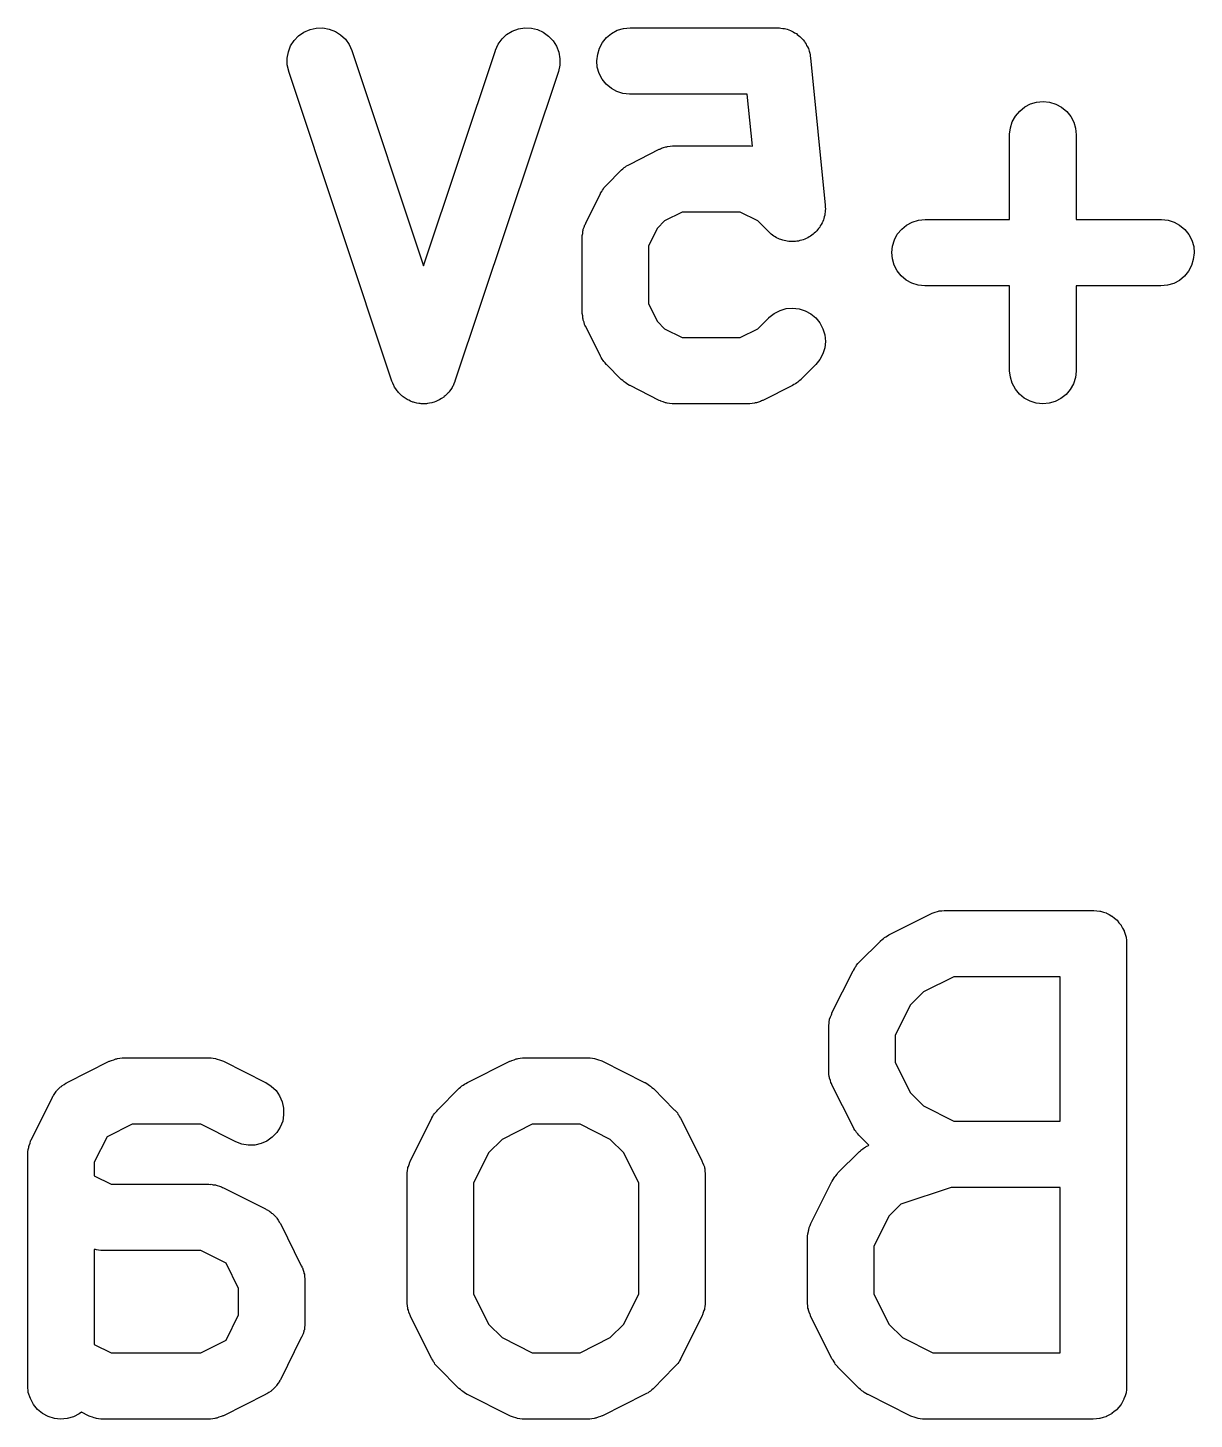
# Model space of a CAD drawing. Extents: x 76.2 to 143.2, y -85.8 to -53.5.
# Drawn here: x 103.739 to 106.375, y -85.433 to -82.289 of the extents above; entities that cross this region are included whole.
import ezdxf

# ---------------------------------------------------------------- set-up
doc = ezdxf.new("R2010")
doc.units = 0
doc.layers.add('BLACK', color=7, linetype='CONTINUOUS')

msp = doc.modelspace()

# ---------------------------------------------------------------- linework, layer by layer
at = {"layer": 'BLACK', "linetype": 'CONTINUOUS'}
for p, q in [((104.363, -82.2982), (104.377, -82.2924)), ((104.377, -82.2924), (104.391, -82.2892)), ((104.391, -82.2892), (104.406, -82.2889)), ((104.406, -82.2889), (104.42, -82.2914)), ((104.42, -82.2914), (104.434, -82.2967)), ((104.434, -82.2967), (104.446, -82.3045)), ((104.821, -82.3039), (104.834, -82.2962)), ((104.834, -82.2962), (104.848, -82.2911)), ((104.848, -82.2911), (104.862, -82.2888)), ((104.862, -82.2888), (104.877, -82.2893)), ((104.877, -82.2893), (104.891, -82.2927)), ((104.891, -82.2927), (104.904, -82.2987)), ((105.058, -82.3012), (105.071, -82.2943)), ((105.071, -82.2943), (105.085, -82.2901)), ((105.085, -82.2901), (105.1, -82.2887)), ((105.1, -82.2887), (105.433, -82.2887)), ((105.433, -82.2887), (105.434, -82.2887)), ((105.434, -82.2887), (105.438, -82.289)), ((105.438, -82.289), (105.441, -82.2891)), ((105.441, -82.2891), (105.445, -82.2899)), ((105.445, -82.2899), (105.449, -82.2903)), ((105.449, -82.2903), (105.452, -82.2913)), ((105.452, -82.2913), (105.455, -82.292)), ((105.455, -82.292), (105.459, -82.2935)), ((105.459, -82.2935), (105.463, -82.2947)), ((105.463, -82.2947), (105.466, -82.2963)), ((105.466, -82.2963), (105.469, -82.2976)), ((104.333, -82.3294), (104.341, -82.3171)), ((104.341, -82.3171), (104.351, -82.3066)), ((104.351, -82.3066), (104.363, -82.2982)), ((104.446, -82.3045), (104.457, -82.3146)), ((104.457, -82.3146), (104.465, -82.3266)), ((104.465, -82.3266), (104.471, -82.3399)), ((104.796, -82.339), (104.802, -82.3257)), ((104.802, -82.3257), (104.811, -82.3138)), ((104.811, -82.3138), (104.821, -82.3039)), ((104.904, -82.2987), (104.916, -82.3073)), ((104.916, -82.3073), (104.926, -82.3179)), ((104.926, -82.3179), (104.934, -82.3304)), ((105.031, -82.3346), (105.038, -82.3217)), ((105.038, -82.3217), (105.047, -82.3104)), ((105.047, -82.3104), (105.058, -82.3012)), ((105.469, -82.2976), (105.472, -82.2998)), ((105.472, -82.2998), (105.476, -82.3018)), ((105.476, -82.3018), (105.478, -82.3039)), ((105.478, -82.3039), (105.481, -82.3058)), ((105.481, -82.3058), (105.484, -82.3086)), ((105.484, -82.3086), (105.487, -82.3112)), ((105.487, -82.3112), (105.489, -82.3138)), ((105.489, -82.3138), (105.491, -82.3162)), ((105.491, -82.3162), (105.494, -82.3195)), ((105.494, -82.3195), (105.496, -82.3226)), ((105.496, -82.3226), (105.498, -82.3256)), ((105.498, -82.3256), (105.499, -82.3283)), ((104.325, -82.3574), (104.328, -82.343)), ((104.325, -82.3721), (104.325, -82.3574)), ((104.328, -82.343), (104.333, -82.3294)), ((104.471, -82.3399), (104.633, -82.8265)), ((104.633, -82.8265), (104.796, -82.3399)), ((104.796, -82.3399), (104.796, -82.339)), ((104.934, -82.3304), (104.939, -82.344)), ((104.939, -82.344), (104.941, -82.3585)), ((104.941, -82.3585), (104.941, -82.3731)), ((105.025, -82.3631), (105.027, -82.3486)), ((105.027, -82.3486), (105.031, -82.3346)), ((105.499, -82.3283), (105.501, -82.332)), ((105.501, -82.332), (105.503, -82.3356)), ((105.503, -82.3356), (105.504, -82.3388)), ((105.504, -82.3388), (105.505, -82.3418)), ((105.505, -82.3418), (105.506, -82.3458)), ((105.506, -82.3458), (105.507, -82.3496)), ((105.507, -82.3496), (105.507, -82.3529)), ((105.507, -82.3529), (105.508, -82.3562)), ((105.508, -82.3562), (105.541, -82.6895)), ((104.329, -82.3864), (104.325, -82.3721)), ((104.329, -82.3874), (104.329, -82.3864)), ((104.562, -83.0874), (104.329, -82.3874)), ((104.938, -82.3874), (104.704, -83.0874)), ((104.941, -82.3731), (104.938, -82.3874)), ((105.026, -82.3777), (105.025, -82.3631)), ((105.03, -82.3918), (105.026, -82.3777)), ((105.037, -82.4047), (105.03, -82.3918)), ((105.046, -82.4161), (105.037, -82.4047)), ((105.058, -82.4256), (105.046, -82.4161)), ((105.07, -82.4326), (105.058, -82.4256)), ((105.084, -82.437), (105.07, -82.4326)), ((105.099, -82.4387), (105.084, -82.437)), ((105.1, -82.4387), (105.099, -82.4387)), ((105.365, -82.4387), (105.1, -82.4387)), ((105.377, -82.5564), (105.365, -82.4387)), ((105.971, -82.488), (105.981, -82.4767)), ((105.981, -82.4767), (105.992, -82.4676)), ((105.992, -82.4676), (106.005, -82.4608)), ((106.005, -82.4608), (106.019, -82.4567)), ((106.019, -82.4567), (106.034, -82.4553)), ((106.034, -82.4553), (106.048, -82.4569)), ((106.048, -82.4569), (106.062, -82.4612)), ((106.062, -82.4612), (106.075, -82.4682)), ((106.075, -82.4682), (106.087, -82.4775)), ((106.087, -82.4775), (106.096, -82.4888)), ((105.958, -82.5293), (105.96, -82.5147)), ((105.96, -82.5147), (105.964, -82.5008)), ((105.964, -82.5008), (105.971, -82.488)), ((106.096, -82.4888), (106.103, -82.5018)), ((106.103, -82.5018), (106.107, -82.5158)), ((106.107, -82.5158), (106.108, -82.5303)), ((105.958, -82.5303), (105.958, -82.5293)), ((105.958, -82.722), (105.958, -82.5303)), ((106.108, -82.5303), (106.108, -82.722)), ((105.1, -82.5966), (105.166, -82.5633)), ((105.166, -82.5633), (105.167, -82.5628)), ((105.167, -82.5628), (105.169, -82.562)), ((105.169, -82.562), (105.171, -82.561)), ((105.171, -82.561), (105.176, -82.5595)), ((105.176, -82.5595), (105.181, -82.5577)), ((105.181, -82.5577), (105.183, -82.5574)), ((105.183, -82.5574), (105.185, -82.5568)), ((105.185, -82.5568), (105.191, -82.5563)), ((105.191, -82.5563), (105.196, -82.5555)), ((105.196, -82.5555), (105.198, -82.5555)), ((105.198, -82.5555), (105.2, -82.5553)), ((105.2, -82.5553), (105.367, -82.5553)), ((105.367, -82.5553), (105.368, -82.5553)), ((105.368, -82.5553), (105.37, -82.5556)), ((105.37, -82.5556), (105.372, -82.5555)), ((105.372, -82.5555), (105.377, -82.5564)), ((105.377, -82.5564), (105.377, -82.5564)), ((105.047, -82.644), (105.08, -82.6106)), ((105.08, -82.6106), (105.081, -82.6099)), ((105.081, -82.6099), (105.084, -82.6073)), ((105.084, -82.6073), (105.087, -82.6044)), ((105.087, -82.6044), (105.09, -82.6027)), ((105.09, -82.6027), (105.092, -82.6008)), ((105.092, -82.6008), (105.096, -82.5988)), ((105.096, -82.5988), (105.1, -82.5966)), ((105, -82.7301), (105.033, -82.6635)), ((105.033, -82.6625), (105.036, -82.659)), ((105.033, -82.6635), (105.033, -82.6625)), ((105.036, -82.659), (105.038, -82.6553)), ((105.038, -82.6553), (105.04, -82.6529)), ((105.04, -82.6529), (105.041, -82.6502)), ((105.041, -82.6502), (105.044, -82.6472)), ((105.044, -82.6472), (105.047, -82.644)), ((105.218, -82.7053), (105.178, -82.7253)), ((105.349, -82.7053), (105.218, -82.7053)), ((105.389, -82.7253), (105.349, -82.7053)), ((105.541, -82.7052), (105.54, -82.7087)), ((105.541, -82.6895), (105.541, -82.6906)), ((105.541, -82.6906), (105.541, -82.6942)), ((105.541, -82.6942), (105.542, -82.6978)), ((105.542, -82.6978), (105.541, -82.7015)), ((105.541, -82.7015), (105.541, -82.7052)), ((104.996, -82.739), (104.998, -82.7341)), ((104.998, -82.7341), (104.999, -82.7322)), ((104.999, -82.7322), (105, -82.7301)), ((105.178, -82.7253), (105.162, -82.7414)), ((105.414, -82.75), (105.389, -82.7253)), ((105.53, -82.736), (105.529, -82.7392)), ((105.532, -82.733), (105.53, -82.736)), ((105.534, -82.7296), (105.532, -82.733)), ((105.536, -82.7263), (105.534, -82.7296)), ((105.537, -82.7229), (105.536, -82.7263)), ((105.538, -82.7195), (105.537, -82.7229)), ((105.539, -82.7159), (105.538, -82.7195)), ((105.54, -82.7123), (105.539, -82.7159)), ((105.54, -82.7087), (105.54, -82.7123)), ((105.714, -82.7438), (105.725, -82.7345)), ((105.725, -82.7345), (105.738, -82.7277)), ((105.738, -82.7277), (105.752, -82.7234)), ((105.752, -82.7234), (105.767, -82.722)), ((105.767, -82.722), (105.958, -82.722)), ((106.108, -82.722), (106.3, -82.722)), ((106.3, -82.722), (106.301, -82.722)), ((106.301, -82.722), (106.316, -82.7236)), ((106.316, -82.7236), (106.33, -82.7281)), ((106.33, -82.7281), (106.342, -82.7351)), ((106.342, -82.7351), (106.354, -82.7445)), ((104.992, -82.7582), (104.993, -82.7532)), ((104.992, -82.7604), (104.992, -82.7582)), ((104.992, -82.7626), (104.992, -82.7604)), ((104.992, -82.7637), (104.992, -82.7626)), ((104.992, -82.9303), (104.992, -82.7637)), ((104.993, -82.7481), (104.994, -82.746)), ((104.993, -82.7532), (104.993, -82.7481)), ((104.994, -82.7438), (104.996, -82.739)), ((104.994, -82.746), (104.994, -82.7438)), ((105.162, -82.7414), (105.142, -82.7814)), ((105.416, -82.7523), (105.414, -82.75)), ((105.419, -82.7549), (105.416, -82.7523)), ((105.422, -82.757), (105.419, -82.7549)), ((105.425, -82.7593), (105.422, -82.757)), ((105.428, -82.761), (105.425, -82.7593)), ((105.431, -82.763), (105.428, -82.761)), ((105.435, -82.7645), (105.431, -82.763)), ((105.438, -82.7662), (105.435, -82.7645)), ((105.441, -82.7673), (105.438, -82.7662)), ((105.445, -82.7687), (105.441, -82.7673)), ((105.491, -82.7675), (105.488, -82.7689)), ((105.495, -82.7664), (105.491, -82.7675)), ((105.498, -82.7648), (105.495, -82.7664)), ((105.502, -82.7634), (105.498, -82.7648)), ((105.505, -82.7614), (105.502, -82.7634)), ((105.508, -82.7596), (105.505, -82.7614)), ((105.511, -82.7573), (105.508, -82.7596)), ((105.514, -82.7554), (105.511, -82.7573)), ((105.516, -82.7527), (105.514, -82.7554)), ((105.519, -82.7504), (105.516, -82.7527)), ((105.522, -82.7476), (105.519, -82.7504)), ((105.524, -82.7451), (105.522, -82.7476)), ((105.526, -82.742), (105.524, -82.7451)), ((105.529, -82.7392), (105.526, -82.742)), ((105.693, -82.7819), (105.698, -82.7679)), ((105.698, -82.7679), (105.704, -82.7551)), ((105.704, -82.7551), (105.714, -82.7438)), ((106.354, -82.7445), (106.363, -82.7559)), ((106.363, -82.7559), (106.37, -82.7689)), ((105.142, -82.7814), (105.142, -82.9126)), ((105.448, -82.7694), (105.445, -82.7687)), ((105.452, -82.7705), (105.448, -82.7694)), ((105.455, -82.7709), (105.452, -82.7705)), ((105.459, -82.7716), (105.455, -82.7709)), ((105.463, -82.7716), (105.459, -82.7716)), ((105.466, -82.772), (105.463, -82.7716)), ((105.47, -82.7717), (105.466, -82.772)), ((105.474, -82.7717), (105.47, -82.7717)), ((105.477, -82.771), (105.474, -82.7717)), ((105.481, -82.7706), (105.477, -82.771)), ((105.484, -82.7696), (105.481, -82.7706)), ((105.488, -82.7689), (105.484, -82.7696)), ((105.692, -82.7965), (105.693, -82.7819)), ((105.693, -82.8111), (105.692, -82.7965)), ((106.37, -82.7689), (106.374, -82.7829)), ((106.375, -82.7975), (106.373, -82.8121)), ((106.374, -82.7829), (106.375, -82.7975)), ((105.697, -82.8251), (105.693, -82.8111)), ((105.704, -82.8381), (105.697, -82.8251)), ((106.369, -82.8261), (106.362, -82.8389)), ((106.373, -82.8121), (106.369, -82.8261)), ((105.713, -82.8495), (105.704, -82.8381)), ((105.724, -82.8589), (105.713, -82.8495)), ((105.737, -82.8659), (105.724, -82.8589)), ((106.342, -82.8595), (106.329, -82.8663)), ((106.353, -82.8502), (106.342, -82.8595)), ((106.362, -82.8389), (106.353, -82.8502)), ((105.751, -82.8704), (105.737, -82.8659)), ((105.766, -82.872), (105.751, -82.8704)), ((105.767, -82.872), (105.766, -82.872)), ((105.958, -82.872), (105.767, -82.872)), ((105.958, -83.0637), (105.958, -82.872)), ((106.3, -82.872), (106.108, -82.872)), ((106.108, -82.872), (106.108, -83.0637)), ((106.315, -82.8706), (106.3, -82.872)), ((106.329, -82.8663), (106.315, -82.8706)), ((105.142, -82.9126), (105.162, -82.9526)), ((105.439, -82.9274), (105.453, -82.9233)), ((105.453, -82.9233), (105.467, -82.922)), ((105.467, -82.922), (105.482, -82.9236)), ((105.482, -82.9236), (105.496, -82.928)), ((104.992, -82.9325), (104.992, -82.9303)), ((104.992, -82.9347), (104.992, -82.9325)), ((104.993, -82.9398), (104.992, -82.9347)), ((104.993, -82.9449), (104.993, -82.9398)), ((104.994, -82.947), (104.993, -82.9449)), ((104.994, -82.9492), (104.994, -82.947)), ((104.996, -82.954), (104.994, -82.9492)), ((104.997, -82.9589), (104.996, -82.954)), ((105.162, -82.9526), (105.178, -82.9687)), ((105.389, -82.9687), (105.414, -82.944)), ((105.414, -82.9432), (105.426, -82.9341)), ((105.414, -82.944), (105.414, -82.9432)), ((105.426, -82.9341), (105.439, -82.9274)), ((105.496, -82.928), (105.509, -82.935)), ((105.509, -82.935), (105.52, -82.9443)), ((105.52, -82.9443), (105.529, -82.9557)), ((105.529, -82.9557), (105.536, -82.9687)), ((104.998, -82.9609), (104.997, -82.9589)), ((104.999, -82.9629), (104.998, -82.9609)), ((105, -82.9639), (104.999, -82.9629)), ((105.033, -83.0305), (105, -82.9639)), ((105.178, -82.9687), (105.218, -82.9887)), ((105.349, -82.9887), (105.389, -82.9687)), ((105.536, -82.9687), (105.54, -82.9827)), ((105.54, -82.9827), (105.542, -82.9973)), ((105.218, -82.9887), (105.349, -82.9887)), ((105.54, -83.0118), (105.536, -83.0258)), ((105.542, -82.9973), (105.54, -83.0118)), ((105.035, -83.0341), (105.033, -83.0305)), ((105.037, -83.0378), (105.035, -83.0341)), ((105.039, -83.0403), (105.037, -83.0378)), ((105.041, -83.0429), (105.039, -83.0403)), ((105.044, -83.046), (105.041, -83.0429)), ((105.046, -83.0493), (105.044, -83.046)), ((105.047, -83.05), (105.046, -83.0493)), ((105.08, -83.0834), (105.047, -83.05)), ((105.52, -83.05), (105.486, -83.0834)), ((105.529, -83.0387), (105.52, -83.05)), ((105.536, -83.0258), (105.529, -83.0387)), ((105.96, -83.0782), (105.958, -83.0637)), ((105.964, -83.0922), (105.96, -83.0782)), ((106.107, -83.0793), (106.102, -83.0932)), ((106.108, -83.0647), (106.107, -83.0793)), ((106.108, -83.0637), (106.108, -83.0647)), ((104.564, -83.0921), (104.562, -83.0874)), ((104.566, -83.097), (104.564, -83.0921)), ((104.567, -83.0988), (104.566, -83.097)), ((104.568, -83.1008), (104.567, -83.0988)), ((104.571, -83.105), (104.568, -83.1008)), ((104.574, -83.1094), (104.571, -83.105)), ((104.575, -83.111), (104.574, -83.1094)), ((104.577, -83.1127), (104.575, -83.111)), ((104.58, -83.1163), (104.577, -83.1127)), ((104.689, -83.1135), (104.686, -83.117)), ((104.691, -83.1118), (104.689, -83.1135)), ((104.692, -83.1102), (104.691, -83.1118)), ((104.695, -83.1059), (104.692, -83.1102)), ((104.698, -83.1017), (104.695, -83.1059)), ((104.699, -83.0997), (104.698, -83.1017)), ((104.7, -83.0979), (104.699, -83.0997)), ((104.702, -83.0931), (104.7, -83.0979)), ((104.704, -83.0884), (104.702, -83.0931)), ((104.704, -83.0874), (104.704, -83.0884)), ((105.084, -83.086), (105.08, -83.0834)), ((105.087, -83.089), (105.084, -83.086)), ((105.089, -83.0907), (105.087, -83.089)), ((105.092, -83.0927), (105.089, -83.0907)), ((105.095, -83.0946), (105.092, -83.0927)), ((105.099, -83.0969), (105.095, -83.0946)), ((105.1, -83.0974), (105.099, -83.0969)), ((105.166, -83.1307), (105.1, -83.0974)), ((105.467, -83.0974), (105.4, -83.1307)), ((105.47, -83.0952), (105.467, -83.0974)), ((105.474, -83.0932), (105.47, -83.0952)), ((105.477, -83.0913), (105.474, -83.0932)), ((105.479, -83.0896), (105.477, -83.0913)), ((105.482, -83.0867), (105.479, -83.0896)), ((105.486, -83.0841), (105.482, -83.0867)), ((105.486, -83.0834), (105.486, -83.0841)), ((105.971, -83.1052), (105.964, -83.0922)), ((105.98, -83.1165), (105.971, -83.1052)), ((106.095, -83.106), (106.086, -83.1173)), ((106.102, -83.0932), (106.095, -83.106)), ((104.584, -83.1201), (104.58, -83.1163)), ((104.586, -83.1213), (104.584, -83.1201)), ((104.587, -83.1228), (104.586, -83.1213)), ((104.592, -83.1256), (104.587, -83.1228)), ((104.596, -83.1286), (104.592, -83.1256)), ((104.598, -83.1295), (104.596, -83.1286)), ((104.6, -83.1306), (104.598, -83.1295)), ((104.604, -83.1325), (104.6, -83.1306)), ((104.609, -83.1346), (104.604, -83.1325)), ((104.611, -83.1351), (104.609, -83.1346)), ((104.613, -83.1359), (104.611, -83.1351)), ((104.618, -83.1368), (104.613, -83.1359)), ((104.623, -83.138), (104.618, -83.1368)), ((104.626, -83.1381), (104.623, -83.138)), ((104.628, -83.1384), (104.626, -83.1381)), ((104.633, -83.1383), (104.628, -83.1384)), ((104.638, -83.1385), (104.633, -83.1383)), ((104.64, -83.1382), (104.638, -83.1385)), ((104.642, -83.1381), (104.64, -83.1382)), ((104.647, -83.137), (104.642, -83.1381)), ((104.652, -83.1362), (104.647, -83.137)), ((104.654, -83.1354), (104.652, -83.1362)), ((104.657, -83.135), (104.654, -83.1354)), ((104.661, -83.1329), (104.657, -83.135)), ((104.666, -83.1311), (104.661, -83.1329)), ((104.668, -83.13), (104.666, -83.1311)), ((104.67, -83.1291), (104.668, -83.13)), ((104.674, -83.1262), (104.67, -83.1291)), ((104.679, -83.1234), (104.674, -83.1262)), ((104.68, -83.122), (104.679, -83.1234)), ((104.682, -83.1208), (104.68, -83.122)), ((104.686, -83.117), (104.682, -83.1208)), ((105.169, -83.1315), (105.166, -83.1307)), ((105.17, -83.1326), (105.169, -83.1315)), ((105.175, -83.1341), (105.17, -83.1326)), ((105.18, -83.136), (105.175, -83.1341)), ((105.182, -83.1364), (105.18, -83.136)), ((105.184, -83.137), (105.182, -83.1364)), ((105.189, -83.1376), (105.184, -83.137)), ((105.195, -83.1385), (105.189, -83.1376)), ((105.197, -83.1384), (105.195, -83.1385)), ((105.199, -83.1387), (105.197, -83.1384)), ((105.2, -83.1387), (105.199, -83.1387)), ((105.367, -83.1387), (105.2, -83.1387)), ((105.369, -83.1385), (105.367, -83.1387)), ((105.371, -83.1385), (105.369, -83.1385)), ((105.376, -83.1377), (105.371, -83.1385)), ((105.381, -83.1372), (105.376, -83.1377)), ((105.383, -83.1366), (105.381, -83.1372)), ((105.386, -83.1363), (105.383, -83.1366)), ((105.39, -83.1345), (105.386, -83.1363)), ((105.395, -83.133), (105.39, -83.1345)), ((105.397, -83.132), (105.395, -83.133)), ((105.399, -83.1312), (105.397, -83.132)), ((105.4, -83.1307), (105.399, -83.1312)), ((105.991, -83.1258), (105.98, -83.1165)), ((106.004, -83.1328), (105.991, -83.1258)), ((106.018, -83.1371), (106.004, -83.1328)), ((106.033, -83.1387), (106.018, -83.1371)), ((106.047, -83.1373), (106.033, -83.1387)), ((106.061, -83.1332), (106.047, -83.1373)), ((106.074, -83.1264), (106.061, -83.1332)), ((106.086, -83.1173), (106.074, -83.1264)), ((105.685, -84.3389), (105.78, -84.2913)), ((105.78, -84.2913), (105.781, -84.2908)), ((105.781, -84.2908), (105.783, -84.2901)), ((105.783, -84.2901), (105.785, -84.289)), ((105.785, -84.289), (105.79, -84.2876)), ((105.79, -84.2876), (105.795, -84.2858)), ((105.795, -84.2858), (105.797, -84.2854)), ((105.797, -84.2854), (105.799, -84.2848)), ((105.799, -84.2848), (105.805, -84.2843)), ((105.805, -84.2843), (105.81, -84.2835)), ((105.81, -84.2835), (105.812, -84.2836)), ((105.812, -84.2836), (105.814, -84.2834)), ((105.814, -84.2834), (106.147, -84.2834)), ((106.147, -84.2834), (106.148, -84.2834)), ((106.148, -84.2834), (106.148, -84.2834)), ((106.148, -84.2834), (106.148, -84.2834)), ((106.148, -84.2834), (106.148, -84.2834)), ((106.148, -84.2834), (106.155, -84.2842)), ((106.155, -84.2842), (106.162, -84.2849)), ((106.162, -84.2849), (106.163, -84.285)), ((106.163, -84.285), (106.163, -84.285)), ((106.163, -84.285), (106.17, -84.2871)), ((106.17, -84.2871), (106.176, -84.2892)), ((106.176, -84.2892), (106.177, -84.2894)), ((106.177, -84.2894), (106.177, -84.2894)), ((106.177, -84.2894), (106.183, -84.2929)), ((106.183, -84.2929), (106.189, -84.2962)), ((106.189, -84.2962), (106.189, -84.2964)), ((106.189, -84.2964), (106.19, -84.2965)), ((106.19, -84.2965), (106.195, -84.301)), ((106.195, -84.301), (106.201, -84.3055)), ((106.201, -84.3055), (106.201, -84.3057)), ((106.201, -84.3057), (106.201, -84.3059)), ((106.201, -84.3059), (106.205, -84.3114)), ((105.682, -84.3412), (105.685, -84.3389)), ((106.205, -84.3114), (106.21, -84.3169)), ((106.21, -84.3169), (106.21, -84.3171)), ((106.21, -84.3171), (106.21, -84.3173)), ((106.21, -84.3173), (106.213, -84.3236)), ((106.213, -84.3236), (106.217, -84.3298)), ((106.217, -84.3298), (106.217, -84.3301)), ((106.217, -84.3301), (106.217, -84.3303)), ((106.217, -84.3303), (106.219, -84.3371)), ((106.219, -84.3371), (106.221, -84.3438)), ((105.618, -84.4006), (105.666, -84.353)), ((105.666, -84.3522), (105.67, -84.3496)), ((105.666, -84.353), (105.666, -84.3522)), ((105.67, -84.3496), (105.673, -84.3467)), ((105.673, -84.3467), (105.675, -84.345)), ((105.675, -84.345), (105.678, -84.3431)), ((105.678, -84.3431), (105.682, -84.3412)), ((106.221, -84.3438), (106.221, -84.3441)), ((106.221, -84.3441), (106.221, -84.3443)), ((106.221, -84.3443), (106.222, -84.3513)), ((106.222, -84.3513), (106.222, -84.3584)), ((106.222, -84.3584), (106.222, -85.3584)), ((105.615, -84.4038), (105.618, -84.4006)), ((105.556, -84.5153), (105.604, -84.4201)), ((105.604, -84.4201), (105.605, -84.4191)), ((105.605, -84.4191), (105.607, -84.4156)), ((105.607, -84.4156), (105.609, -84.4119)), ((105.609, -84.4119), (105.611, -84.4095)), ((105.611, -84.4095), (105.612, -84.4069)), ((105.612, -84.4069), (105.615, -84.4038)), ((105.832, -84.4334), (105.763, -84.4676)), ((106.072, -84.4334), (105.832, -84.4334)), ((106.072, -84.7596), (106.072, -84.4334)), ((105.733, -84.498), (105.699, -84.5666)), ((105.763, -84.4676), (105.733, -84.498)), ((105.551, -84.529), (105.553, -84.5242)), ((105.551, -84.5312), (105.551, -84.529)), ((105.553, -84.5242), (105.555, -84.5193)), ((105.555, -84.5193), (105.556, -84.5174)), ((105.556, -84.5174), (105.556, -84.5153)), ((105.549, -84.5434), (105.55, -84.5384)), ((105.549, -84.5456), (105.549, -84.5434)), ((105.549, -84.5478), (105.549, -84.5456)), ((105.549, -84.5489), (105.549, -84.5478)), ((105.549, -84.6441), (105.549, -84.5489)), ((105.55, -84.5333), (105.551, -84.5312)), ((105.55, -84.5384), (105.55, -84.5333)), ((105.699, -84.5666), (105.699, -84.6264)), ((103.924, -84.6242), (103.926, -84.6234)), ((103.926, -84.6234), (103.928, -84.6224)), ((103.928, -84.6224), (103.933, -84.6209)), ((103.933, -84.6209), (103.938, -84.6191)), ((103.938, -84.6191), (103.94, -84.6188)), ((103.94, -84.6188), (103.942, -84.6181)), ((103.942, -84.6181), (103.947, -84.6176)), ((103.947, -84.6176), (103.952, -84.6168)), ((103.952, -84.6168), (103.955, -84.6169)), ((103.955, -84.6169), (103.957, -84.6167)), ((103.957, -84.6167), (104.147, -84.6167)), ((104.147, -84.6167), (104.148, -84.6167)), ((104.148, -84.6167), (104.151, -84.617)), ((104.151, -84.617), (104.153, -84.6169)), ((104.153, -84.6169), (104.158, -84.6178)), ((104.158, -84.6178), (104.163, -84.6184)), ((104.163, -84.6184), (104.165, -84.619)), ((104.165, -84.619), (104.167, -84.6194)), ((104.167, -84.6194), (104.172, -84.6212)), ((104.172, -84.6212), (104.177, -84.6228)), ((104.177, -84.6228), (104.179, -84.6238)), ((104.179, -84.6238), (104.181, -84.6246)), ((104.829, -84.6242), (104.831, -84.6234)), ((104.831, -84.6234), (104.833, -84.6224)), ((104.833, -84.6224), (104.838, -84.6209)), ((104.838, -84.6209), (104.843, -84.6191)), ((104.843, -84.6191), (104.845, -84.6188)), ((104.845, -84.6188), (104.847, -84.6181)), ((104.847, -84.6181), (104.852, -84.6176)), ((104.852, -84.6176), (104.857, -84.6168)), ((104.857, -84.6168), (104.859, -84.6169)), ((104.859, -84.6169), (104.862, -84.6167)), ((104.862, -84.6167), (105.004, -84.6167)), ((105.004, -84.6167), (105.006, -84.6167)), ((105.006, -84.6167), (105.008, -84.617)), ((105.008, -84.617), (105.01, -84.6169)), ((105.01, -84.6169), (105.015, -84.6178)), ((105.015, -84.6178), (105.02, -84.6184)), ((105.02, -84.6184), (105.022, -84.619)), ((105.022, -84.619), (105.024, -84.6194)), ((105.024, -84.6194), (105.029, -84.6212)), ((105.029, -84.6212), (105.034, -84.6228)), ((105.034, -84.6228), (105.036, -84.6238)), ((105.036, -84.6238), (105.038, -84.6246)), ((103.828, -84.6723), (103.923, -84.6246)), ((103.923, -84.6246), (103.924, -84.6242)), ((104.181, -84.6246), (104.276, -84.6723)), ((104.733, -84.6723), (104.828, -84.6246)), ((104.828, -84.6246), (104.829, -84.6242)), ((105.038, -84.6246), (105.133, -84.6723)), ((105.549, -84.6463), (105.549, -84.6441)), ((105.549, -84.6485), (105.549, -84.6463)), ((105.549, -84.6536), (105.549, -84.6485)), ((105.55, -84.6587), (105.549, -84.6536)), ((105.699, -84.6264), (105.733, -84.6949)), ((103.805, -84.6901), (103.809, -84.6862)), ((103.809, -84.6862), (103.813, -84.6821)), ((103.813, -84.6821), (103.815, -84.6812)), ((103.815, -84.6812), (103.816, -84.68)), ((103.816, -84.68), (103.821, -84.677)), ((103.821, -84.677), (103.825, -84.6738)), ((103.825, -84.6738), (103.827, -84.6731)), ((103.827, -84.6731), (103.828, -84.6723)), ((104.276, -84.6723), (104.277, -84.6727)), ((104.277, -84.6727), (104.289, -84.6807)), ((104.289, -84.6807), (104.3, -84.6909)), ((104.666, -84.7339), (104.713, -84.6863)), ((104.713, -84.6863), (104.714, -84.6856)), ((104.714, -84.6856), (104.717, -84.6829)), ((104.717, -84.6829), (104.72, -84.68)), ((104.72, -84.68), (104.723, -84.6784)), ((104.723, -84.6784), (104.726, -84.6764)), ((104.726, -84.6764), (104.729, -84.6745)), ((104.729, -84.6745), (104.733, -84.6723)), ((105.133, -84.6723), (105.134, -84.6727)), ((105.134, -84.6727), (105.138, -84.675)), ((105.138, -84.675), (105.141, -84.677)), ((105.141, -84.677), (105.144, -84.679)), ((105.144, -84.679), (105.146, -84.6807)), ((105.146, -84.6807), (105.149, -84.6836)), ((105.149, -84.6836), (105.153, -84.6863)), ((105.153, -84.6863), (105.2, -84.7339)), ((105.551, -84.6608), (105.55, -84.6587)), ((105.551, -84.663), (105.551, -84.6608)), ((105.553, -84.6678), (105.551, -84.663)), ((105.554, -84.6727), (105.553, -84.6678)), ((105.555, -84.6746), (105.554, -84.6727)), ((105.556, -84.6767), (105.555, -84.6746)), ((105.556, -84.6776), (105.556, -84.6767)), ((105.604, -84.7729), (105.556, -84.6776)), ((103.747, -84.801), (103.795, -84.7058)), ((103.795, -84.7049), (103.796, -84.7035)), ((103.795, -84.7058), (103.795, -84.7049)), ((103.796, -84.7035), (103.797, -84.702)), ((103.797, -84.702), (103.8, -84.6974)), ((103.8, -84.6974), (103.803, -84.6926)), ((103.803, -84.6926), (103.804, -84.6914)), ((103.804, -84.6914), (103.805, -84.6901)), ((104.3, -84.6909), (104.308, -84.7029)), ((104.308, -84.7029), (104.314, -84.7164)), ((104.314, -84.7164), (104.317, -84.7307)), ((105.733, -84.6949), (105.763, -84.7253)), ((104.317, -84.7453), (104.315, -84.7597)), ((104.317, -84.7307), (104.317, -84.7453)), ((104.652, -84.7525), (104.654, -84.7489)), ((104.654, -84.7489), (104.656, -84.7452)), ((104.656, -84.7452), (104.658, -84.7428)), ((104.658, -84.7428), (104.66, -84.7402)), ((104.66, -84.7402), (104.663, -84.7372)), ((104.663, -84.7372), (104.666, -84.7339)), ((105.2, -84.7339), (105.201, -84.7347)), ((105.201, -84.7347), (105.204, -84.738)), ((105.204, -84.738), (105.207, -84.741)), ((105.207, -84.741), (105.208, -84.7437)), ((105.208, -84.7437), (105.21, -84.7461)), ((105.21, -84.7461), (105.212, -84.7498)), ((105.763, -84.7253), (105.832, -84.7596)), ((103.975, -84.7667), (103.918, -84.7952)), ((104.13, -84.7667), (103.975, -84.7667)), ((104.209, -84.8064), (104.13, -84.7667)), ((104.309, -84.7733), (104.302, -84.7857)), ((104.315, -84.7597), (104.309, -84.7733)), ((104.604, -84.8486), (104.652, -84.7534)), ((104.652, -84.7534), (104.652, -84.7525)), ((104.879, -84.7667), (104.811, -84.801)), ((104.987, -84.7667), (104.879, -84.7667)), ((105.055, -84.801), (104.987, -84.7667)), ((105.212, -84.7498), (105.214, -84.7534)), ((105.214, -84.7534), (105.262, -84.8486)), ((105.606, -84.7764), (105.604, -84.7729)), ((105.608, -84.7802), (105.606, -84.7764)), ((105.61, -84.7826), (105.608, -84.7802)), ((105.832, -84.7596), (106.072, -84.7596)), ((103.742, -84.8147), (103.744, -84.8099)), ((103.744, -84.8099), (103.745, -84.805)), ((103.745, -84.805), (103.746, -84.8031)), ((103.746, -84.8031), (103.747, -84.801)), ((103.918, -84.7952), (103.889, -84.8523)), ((104.223, -84.8117), (104.209, -84.8064)), ((104.237, -84.8141), (104.223, -84.8117)), ((104.266, -84.8106), (104.252, -84.8138)), ((104.279, -84.8047), (104.266, -84.8106)), ((104.291, -84.7962), (104.279, -84.8047)), ((104.302, -84.7857), (104.291, -84.7962)), ((104.811, -84.801), (104.78, -84.8314)), ((105.086, -84.8314), (105.055, -84.801)), ((105.612, -84.7853), (105.61, -84.7826)), ((105.615, -84.7883), (105.612, -84.7853)), ((105.617, -84.7916), (105.615, -84.7883)), ((105.618, -84.7924), (105.617, -84.7916)), ((105.64, -84.8143), (105.618, -84.7924)), ((103.739, -84.8291), (103.74, -84.8241)), ((103.739, -84.8313), (103.739, -84.8291)), ((103.739, -84.8335), (103.739, -84.8313)), ((103.739, -84.8346), (103.739, -84.8335)), ((103.739, -85.3584), (103.739, -84.8346)), ((103.74, -84.8241), (103.741, -84.819)), ((103.741, -84.8169), (103.742, -84.8147)), ((103.741, -84.819), (103.741, -84.8169)), ((104.252, -84.8138), (104.237, -84.8141)), ((104.78, -84.8314), (104.746, -84.8999)), ((105.12, -84.8999), (105.086, -84.8314)), ((105.57, -84.8768), (105.618, -84.8292)), ((105.618, -84.8292), (105.619, -84.8284)), ((105.619, -84.8284), (105.621, -84.827)), ((105.621, -84.827), (105.622, -84.8254)), ((105.622, -84.8254), (105.626, -84.8225)), ((105.626, -84.8225), (105.63, -84.8193)), ((105.63, -84.8193), (105.632, -84.8183)), ((105.632, -84.8183), (105.634, -84.817)), ((105.634, -84.817), (105.639, -84.8149)), ((105.639, -84.8149), (105.64, -84.8143)), ((103.889, -84.8523), (103.889, -84.8835)), ((104.596, -84.8767), (104.597, -84.8717)), ((104.597, -84.8717), (104.598, -84.8666)), ((104.598, -84.8645), (104.599, -84.8623)), ((104.598, -84.8666), (104.598, -84.8645)), ((104.599, -84.8623), (104.601, -84.8575)), ((104.601, -84.8575), (104.602, -84.8526)), ((104.602, -84.8526), (104.603, -84.8507)), ((104.603, -84.8507), (104.604, -84.8486)), ((105.262, -84.8486), (105.262, -84.8496)), ((105.262, -84.8496), (105.263, -84.8517)), ((105.263, -84.8517), (105.264, -84.8536)), ((105.264, -84.8536), (105.266, -84.8585)), ((105.266, -84.8585), (105.268, -84.8633)), ((105.268, -84.8633), (105.268, -84.8655)), ((105.268, -84.8655), (105.269, -84.8676)), ((105.269, -84.8676), (105.269, -84.8727)), ((105.269, -84.8727), (105.27, -84.8778)), ((103.889, -84.8835), (103.927, -84.9024)), ((103.927, -84.9024), (104.147, -84.9024)), ((104.147, -84.9024), (104.148, -84.9024)), ((104.148, -84.9024), (104.151, -84.9027)), ((104.151, -84.9027), (104.153, -84.9026)), ((104.153, -84.9026), (104.158, -84.9035)), ((104.158, -84.9035), (104.163, -84.9041)), ((104.163, -84.9041), (104.165, -84.9047)), ((104.165, -84.9047), (104.167, -84.9051)), ((104.167, -84.9051), (104.172, -84.9069)), ((104.172, -84.9069), (104.177, -84.9085)), ((104.596, -84.8789), (104.596, -84.8767)), ((104.596, -84.8811), (104.596, -84.8789)), ((104.596, -84.8822), (104.596, -84.8811)), ((104.596, -85.1679), (104.596, -84.8822)), ((104.746, -84.8999), (104.746, -85.1502)), ((105.12, -85.1502), (105.12, -84.8999)), ((105.27, -84.8778), (105.27, -84.88)), ((105.27, -84.88), (105.27, -84.8822)), ((105.27, -84.8822), (105.27, -85.1679)), ((105.509, -84.9915), (105.556, -84.8963)), ((105.556, -84.8963), (105.557, -84.8953)), ((105.557, -84.8953), (105.559, -84.8918)), ((105.559, -84.8918), (105.561, -84.8881)), ((105.561, -84.8881), (105.563, -84.8857)), ((105.563, -84.8857), (105.565, -84.8831)), ((105.565, -84.8831), (105.568, -84.88)), ((105.568, -84.88), (105.57, -84.8768)), ((104.177, -84.9085), (104.179, -84.9096)), ((104.179, -84.9096), (104.181, -84.9103)), ((104.181, -84.9103), (104.276, -84.958)), ((105.826, -84.9096), (105.712, -84.9477)), ((106.072, -84.9096), (105.826, -84.9096)), ((106.072, -85.2834), (106.072, -84.9096)), ((104.276, -84.958), (104.277, -84.9584)), ((104.277, -84.9584), (104.278, -84.9593)), ((104.278, -84.9593), (104.28, -84.96)), ((104.28, -84.96), (104.285, -84.9633)), ((104.285, -84.9633), (104.289, -84.9664)), ((104.289, -84.9664), (104.29, -84.9675)), ((104.29, -84.9675), (104.292, -84.9685)), ((104.292, -84.9685), (104.296, -84.9726)), ((105.712, -84.9477), (105.685, -84.9742)), ((104.296, -84.9726), (104.3, -84.9766)), ((104.3, -84.9766), (104.301, -84.9779)), ((104.301, -84.9779), (104.302, -84.9791)), ((104.302, -84.9791), (104.305, -84.9839)), ((104.305, -84.9839), (104.308, -84.9886)), ((104.308, -84.9886), (104.309, -84.9901)), ((104.309, -84.9901), (104.31, -84.9915)), ((104.31, -84.9915), (104.357, -85.0867)), ((105.504, -85.0052), (105.505, -85.0004)), ((105.505, -85.0004), (105.507, -84.9955)), ((105.507, -84.9955), (105.508, -84.9936)), ((105.508, -84.9936), (105.509, -84.9915)), ((105.685, -84.9742), (105.651, -85.0428)), ((105.501, -85.0196), (105.502, -85.0145)), ((105.501, -85.0218), (105.501, -85.0196)), ((105.501, -85.024), (105.501, -85.0218)), ((105.501, -85.025), (105.501, -85.024)), ((105.501, -85.1679), (105.501, -85.025)), ((105.502, -85.0145), (105.503, -85.0095)), ((105.503, -85.0074), (105.504, -85.0052)), ((105.503, -85.0095), (105.503, -85.0074)), ((103.889, -85.0497), (103.889, -85.0496)), ((103.889, -85.0496), (103.889, -85.2644)), ((103.892, -85.0501), (103.889, -85.0497)), ((103.894, -85.0508), (103.892, -85.0501)), ((103.899, -85.0514), (103.894, -85.0508)), ((103.904, -85.0522), (103.899, -85.0514)), ((103.906, -85.0522), (103.904, -85.0522)), ((103.908, -85.0524), (103.906, -85.0522)), ((103.909, -85.0524), (103.908, -85.0524)), ((104.13, -85.0524), (103.909, -85.0524)), ((104.187, -85.0809), (104.13, -85.0524)), ((105.651, -85.0428), (105.651, -85.1502)), ((104.215, -85.138), (104.187, -85.0809)), ((104.357, -85.0867), (104.358, -85.0877)), ((104.358, -85.0877), (104.358, -85.0898)), ((104.358, -85.0898), (104.36, -85.0917)), ((104.36, -85.0917), (104.361, -85.0966)), ((104.361, -85.0966), (104.363, -85.1014)), ((104.363, -85.1014), (104.363, -85.1036)), ((104.363, -85.1036), (104.364, -85.1057)), ((104.364, -85.1057), (104.364, -85.1108)), ((104.364, -85.1108), (104.365, -85.1159)), ((104.365, -85.1159), (104.365, -85.1181)), ((104.365, -85.1181), (104.365, -85.1203)), ((104.365, -85.1203), (104.365, -85.2155)), ((104.215, -85.1978), (104.215, -85.138)), ((104.746, -85.1502), (104.78, -85.2187)), ((105.086, -85.2187), (105.12, -85.1502)), ((105.651, -85.1502), (105.685, -85.2187)), ((104.596, -85.1701), (104.596, -85.1679)), ((104.596, -85.1723), (104.596, -85.1701)), ((104.597, -85.1774), (104.596, -85.1723)), ((104.598, -85.1825), (104.597, -85.1774)), ((104.598, -85.1846), (104.598, -85.1825)), ((104.599, -85.1868), (104.598, -85.1846)), ((104.6, -85.1916), (104.599, -85.1868)), ((105.267, -85.1878), (105.265, -85.1926)), ((105.268, -85.1856), (105.267, -85.1878)), ((105.269, -85.1784), (105.268, -85.1835)), ((105.268, -85.1835), (105.268, -85.1856)), ((105.27, -85.1734), (105.269, -85.1784)), ((105.27, -85.1679), (105.27, -85.169)), ((105.27, -85.169), (105.27, -85.1711)), ((105.27, -85.1711), (105.27, -85.1734)), ((105.501, -85.1701), (105.501, -85.1679)), ((105.501, -85.1723), (105.501, -85.1701)), ((105.502, -85.1774), (105.501, -85.1723)), ((105.502, -85.1825), (105.502, -85.1774)), ((105.503, -85.1846), (105.502, -85.1825)), ((105.503, -85.1868), (105.503, -85.1846)), ((105.505, -85.1916), (105.503, -85.1868)), ((104.187, -85.2549), (104.215, -85.1978)), ((104.365, -85.221), (104.364, -85.226)), ((104.365, -85.2155), (104.365, -85.2166)), ((104.365, -85.2166), (104.365, -85.2188)), ((104.365, -85.2188), (104.365, -85.221)), ((104.602, -85.1965), (104.6, -85.1916)), ((104.603, -85.1984), (104.602, -85.1965)), ((104.604, -85.2005), (104.603, -85.1984)), ((104.604, -85.2014), (104.604, -85.2005)), ((104.652, -85.2967), (104.604, -85.2014)), ((104.78, -85.2187), (104.811, -85.2491)), ((105.055, -85.2491), (105.086, -85.2187)), ((105.262, -85.2014), (105.214, -85.2967)), ((105.263, -85.1994), (105.262, -85.2014)), ((105.264, -85.1974), (105.263, -85.1994)), ((105.265, -85.1926), (105.264, -85.1974)), ((105.507, -85.1965), (105.505, -85.1916)), ((105.508, -85.1984), (105.507, -85.1965)), ((105.508, -85.2005), (105.508, -85.1984)), ((105.509, -85.2014), (105.508, -85.2005)), ((105.556, -85.2967), (105.509, -85.2014)), ((105.685, -85.2187), (105.716, -85.2491)), ((104.357, -85.2491), (104.31, -85.3443)), ((104.358, -85.247), (104.357, -85.2491)), ((104.359, -85.2451), (104.358, -85.247)), ((104.361, -85.2402), (104.359, -85.2451)), ((104.363, -85.2354), (104.361, -85.2402)), ((104.364, -85.2311), (104.363, -85.2332)), ((104.363, -85.2332), (104.363, -85.2354)), ((104.364, -85.226), (104.364, -85.2311)), ((104.811, -85.2491), (104.879, -85.2834)), ((104.987, -85.2834), (105.055, -85.2491)), ((105.716, -85.2491), (105.784, -85.2834)), ((103.889, -85.2644), (103.927, -85.2834)), ((103.927, -85.2834), (104.13, -85.2834)), ((104.13, -85.2834), (104.187, -85.2549)), ((104.879, -85.2834), (104.987, -85.2834)), ((105.784, -85.2834), (106.072, -85.2834)), ((104.654, -85.3003), (104.652, -85.2967)), ((104.656, -85.304), (104.654, -85.3003)), ((104.658, -85.3064), (104.656, -85.304)), ((104.659, -85.3091), (104.658, -85.3064)), ((104.662, -85.3121), (104.659, -85.3091)), ((104.665, -85.3154), (104.662, -85.3121)), ((104.666, -85.3162), (104.665, -85.3154)), ((105.203, -85.3129), (105.2, -85.3162)), ((105.206, -85.3099), (105.203, -85.3129)), ((105.208, -85.3073), (105.206, -85.3099)), ((105.21, -85.3049), (105.208, -85.3073)), ((105.212, -85.3012), (105.21, -85.3049)), ((105.214, -85.2976), (105.212, -85.3012)), ((105.214, -85.2967), (105.214, -85.2976)), ((105.559, -85.3003), (105.556, -85.2967)), ((105.561, -85.304), (105.559, -85.3003)), ((105.563, -85.3064), (105.561, -85.304)), ((105.564, -85.3091), (105.563, -85.3064)), ((105.567, -85.3121), (105.564, -85.3091)), ((105.57, -85.3154), (105.567, -85.3121)), ((105.57, -85.3162), (105.57, -85.3154)), ((104.309, -85.3452), (104.308, -85.3466)), ((104.308, -85.3466), (104.308, -85.3481)), ((104.31, -85.3443), (104.309, -85.3452)), ((104.713, -85.3638), (104.666, -85.3162)), ((105.2, -85.3162), (105.153, -85.3638)), ((105.618, -85.3638), (105.57, -85.3162)), ((103.74, -85.3729), (103.739, -85.3584)), ((103.745, -85.387), (103.74, -85.3729)), ((104.276, -85.3778), (104.181, -85.4255)), ((104.277, -85.377), (104.276, -85.3778)), ((104.279, -85.3763), (104.277, -85.377)), ((104.284, -85.3731), (104.279, -85.3763)), ((104.289, -85.3701), (104.284, -85.3731)), ((104.29, -85.3689), (104.289, -85.3701)), ((104.291, -85.368), (104.29, -85.3689)), ((104.295, -85.3639), (104.291, -85.368)), ((104.299, -85.36), (104.295, -85.3639)), ((104.3, -85.3587), (104.299, -85.36)), ((104.301, -85.3575), (104.3, -85.3587)), ((104.304, -85.3527), (104.301, -85.3575)), ((104.308, -85.3481), (104.304, -85.3527)), ((104.717, -85.3665), (104.713, -85.3638)), ((104.72, -85.3694), (104.717, -85.3665)), ((104.722, -85.3711), (104.72, -85.3694)), ((104.725, -85.3731), (104.722, -85.3711)), ((104.728, -85.3751), (104.725, -85.3731)), ((104.732, -85.3774), (104.728, -85.3751)), ((104.733, -85.3778), (104.732, -85.3774)), ((104.828, -85.4255), (104.733, -85.3778)), ((105.133, -85.3778), (105.038, -85.4255)), ((105.137, -85.3756), (105.133, -85.3778)), ((105.141, -85.3737), (105.137, -85.3756)), ((105.143, -85.3717), (105.141, -85.3737)), ((105.146, -85.3701), (105.143, -85.3717)), ((105.149, -85.3672), (105.146, -85.3701)), ((105.152, -85.3645), (105.149, -85.3672)), ((105.153, -85.3638), (105.152, -85.3645)), ((105.621, -85.3665), (105.618, -85.3638)), ((105.624, -85.3694), (105.621, -85.3665)), ((105.627, -85.3711), (105.624, -85.3694)), ((105.629, -85.3731), (105.627, -85.3711)), ((105.633, -85.3751), (105.629, -85.3731)), ((105.637, -85.3774), (105.633, -85.3751)), ((105.638, -85.3778), (105.637, -85.3774)), ((105.733, -85.4255), (105.638, -85.3778)), ((106.221, -85.374), (106.219, -85.3807)), ((106.222, -85.3665), (106.221, -85.3735)), ((106.221, -85.3735), (106.221, -85.3737)), ((106.221, -85.3737), (106.221, -85.374)), ((106.222, -85.3584), (106.222, -85.3589)), ((106.222, -85.3589), (106.222, -85.3589)), ((106.222, -85.3589), (106.222, -85.3589)), ((106.222, -85.3589), (106.222, -85.3594)), ((106.222, -85.3594), (106.222, -85.3665)), ((103.752, -85.3999), (103.745, -85.387)), ((103.761, -85.4112), (103.752, -85.3999)), ((106.205, -85.4062), (106.2, -85.4116)), ((106.209, -85.4008), (106.205, -85.4062)), ((106.21, -85.4003), (106.209, -85.4005)), ((106.209, -85.4005), (106.209, -85.4008)), ((106.213, -85.3941), (106.21, -85.4003)), ((106.216, -85.3879), (106.213, -85.3941)), ((106.219, -85.3807), (106.216, -85.3874)), ((106.216, -85.3874), (106.216, -85.3877)), ((106.216, -85.3877), (106.216, -85.3879)), ((103.772, -85.4206), (103.761, -85.4112)), ((103.785, -85.4275), (103.772, -85.4206)), ((103.799, -85.4318), (103.785, -85.4275)), ((103.813, -85.4334), (103.799, -85.4318)), ((103.828, -85.4321), (103.813, -85.4334)), ((103.842, -85.4279), (103.828, -85.4321)), ((103.855, -85.4211), (103.842, -85.4279)), ((103.86, -85.4174), (103.855, -85.4211)), ((103.876, -85.4255), (103.86, -85.4174)), ((103.878, -85.4263), (103.876, -85.4255)), ((103.88, -85.4273), (103.878, -85.4263)), ((103.885, -85.4289), (103.88, -85.4273)), ((103.889, -85.4307), (103.885, -85.4289)), ((103.892, -85.4311), (103.889, -85.4307)), ((103.894, -85.4317), (103.892, -85.4311)), ((103.899, -85.4323), (103.894, -85.4317)), ((103.904, -85.4332), (103.899, -85.4323)), ((103.906, -85.4331), (103.904, -85.4332)), ((103.908, -85.4334), (103.906, -85.4331)), ((103.909, -85.4334), (103.908, -85.4334)), ((104.147, -85.4334), (103.909, -85.4334)), ((104.15, -85.4332), (104.147, -85.4334)), ((104.152, -85.4333), (104.15, -85.4332)), ((104.157, -85.4325), (104.152, -85.4333)), ((104.162, -85.432), (104.157, -85.4325)), ((104.164, -85.4313), (104.162, -85.432)), ((104.166, -85.431), (104.164, -85.4313)), ((104.171, -85.4292), (104.166, -85.431)), ((104.176, -85.4277), (104.171, -85.4292)), ((104.178, -85.4267), (104.176, -85.4277)), ((104.18, -85.4259), (104.178, -85.4267)), ((104.181, -85.4255), (104.18, -85.4259)), ((104.83, -85.4263), (104.828, -85.4255)), ((104.832, -85.4273), (104.83, -85.4263)), ((104.837, -85.4289), (104.832, -85.4273)), ((104.842, -85.4307), (104.837, -85.4289)), ((104.844, -85.4311), (104.842, -85.4307)), ((104.846, -85.4317), (104.844, -85.4311)), ((104.851, -85.4323), (104.846, -85.4317)), ((104.856, -85.4332), (104.851, -85.4323)), ((104.858, -85.4331), (104.856, -85.4332)), ((104.861, -85.4334), (104.858, -85.4331)), ((104.862, -85.4334), (104.861, -85.4334)), ((105.004, -85.4334), (104.862, -85.4334)), ((105.007, -85.4332), (105.004, -85.4334)), ((105.009, -85.4333), (105.007, -85.4332)), ((105.014, -85.4325), (105.009, -85.4333)), ((105.019, -85.432), (105.014, -85.4325)), ((105.021, -85.4313), (105.019, -85.432)), ((105.023, -85.431), (105.021, -85.4313)), ((105.028, -85.4292), (105.023, -85.431)), ((105.033, -85.4277), (105.028, -85.4292)), ((105.035, -85.4267), (105.033, -85.4277)), ((105.037, -85.4259), (105.035, -85.4267)), ((105.038, -85.4255), (105.037, -85.4259)), ((105.735, -85.4263), (105.733, -85.4255)), ((105.737, -85.4273), (105.735, -85.4263)), ((105.742, -85.4289), (105.737, -85.4273)), ((105.747, -85.4307), (105.742, -85.4289)), ((105.749, -85.4311), (105.747, -85.4307)), ((105.751, -85.4317), (105.749, -85.4311)), ((105.756, -85.4323), (105.751, -85.4317)), ((105.761, -85.4332), (105.756, -85.4323)), ((105.763, -85.4331), (105.761, -85.4332)), ((105.765, -85.4334), (105.763, -85.4331)), ((105.766, -85.4334), (105.765, -85.4334)), ((106.147, -85.4334), (105.766, -85.4334)), ((106.154, -85.4327), (106.147, -85.4334)), ((106.161, -85.4321), (106.154, -85.4327)), ((106.162, -85.432), (106.161, -85.4321)), ((106.169, -85.4299), (106.162, -85.432)), ((106.162, -85.432), (106.162, -85.432)), ((106.175, -85.4279), (106.169, -85.4299)), ((106.176, -85.4278), (106.175, -85.4279)), ((106.182, -85.4244), (106.176, -85.4277)), ((106.176, -85.4277), (106.176, -85.4278)), ((106.188, -85.4211), (106.182, -85.4244)), ((106.189, -85.421), (106.188, -85.4211)), ((106.194, -85.4164), (106.189, -85.4208)), ((106.189, -85.4208), (106.189, -85.421)), ((106.2, -85.412), (106.194, -85.4164)), ((106.2, -85.4116), (106.2, -85.4118)), ((106.2, -85.4118), (106.2, -85.412))]:
    msp.add_line(p, q, dxfattribs=at)

doc.saveas('drawing.dxf')
